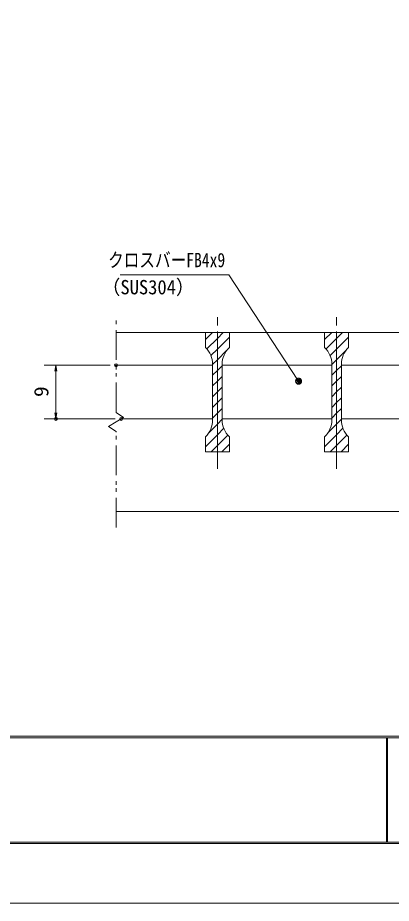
# Model space of a CAD drawing. Units: millimetres, scale not verified. Extents: x -1050 to 1050, y -742 to 742.
# Drawn here: x -469 to -156, y -742 to 0 of the extents above; entities that cross this region are included whole.
import ezdxf
from ezdxf.enums import TextEntityAlignment as Align

# ---------------------------------------------------------------- set-up
doc = ezdxf.new("R2010")
doc.units = ezdxf.units.MM
doc.header["$LTSCALE"] = 5
doc.header["$PDMODE"] = 32
doc.header["$PDSIZE"] = 2.5
doc.linetypes.add('CHAIN1', pattern=[8, 5, -1, 1, -1])
doc.linetypes.add('DOUBLE_CHAIN1', pattern=[8.8, 5, -1, 0.6, -0.6, 0.6, -1])
for name, color, linetype, lineweight in [('0-0_7-図\u3000枠', 4, 'Continuous', 9), ('0-1_寸法注釈', 2, 'Continuous', 9), ('0-2_蓋', 5, 'Continuous', 9), ('0-3_0', 5, 'Continuous', 9), ('0-4_DEFPOINTS', 134, 'Continuous', 9), ('0-5_中心線', 6, 'CHAIN1', 9), ('0-7_想像線', 134, 'DOUBLE_CHAIN1', 9), ('0-8_ハッチング', 4, 'Continuous', 9)]:
    doc.layers.add(name, color=color, linetype=linetype, lineweight=lineweight)
doc.styles.add('ＭＳ ゴシック', font='')
doc.styles.get('ＭＳ ゴシック').set_extended_font_data('MS Gothic')

# ---------------------------------------------------------------- blocks, each defined once
blk = doc.blocks.new('_OPEN')
at = {"layer": '0-3_0', "color": 2}
blk.add_line((0, 0), (-5, 0), dxfattribs=at)
blk.add_lwpolyline([(-5, 0.833), (0, 0), (-5, -0.833)], dxfattribs=at)
blk = doc.blocks.new('_Dot')
at = {"layer": '0-3_0'}
for p, q in [((-2.5, 0), (-5, 0)), ((2.445, 0.5), (-2.445, 0.5)), ((1.997, 1.5), (-1.997, 1.5)), ((2.289, -0.995), (-2.289, -0.995)), ((1.499, -1.995), (-1.499, -1.995))]:
    blk.add_line(p, q, dxfattribs=at)
for points in [[(2.5, 0), (2.48, 0.313), (2.421, 0.622), (2.324, 0.92), (2.191, 1.204), (2.023, 1.469), (1.822, 1.711), (1.594, 1.926), (1.34, 2.111), (1.064, 2.262), (0.773, 2.378), (0.468, 2.456), (0.157, 2.495), (-0.157, 2.495), (-0.468, 2.456), (-0.773, 2.378), (-1.064, 2.262), (-1.34, 2.111), (-1.594, 1.926), (-1.822, 1.711), (-2.023, 1.469), (-2.191, 1.204), (-2.324, 0.92), (-2.421, 0.622), (-2.48, 0.313), (-2.5, 0), (0, 0)], [(-2.5, 0), (-2.48, -0.313), (-2.421, -0.622), (-2.324, -0.92), (-2.191, -1.204), (-2.023, -1.469), (-1.822, -1.711), (-1.594, -1.926), (-1.34, -2.111), (-1.064, -2.262), (-0.773, -2.378), (-0.468, -2.456), (-0.157, -2.495), (0.157, -2.495), (0.468, -2.456), (0.773, -2.378), (1.064, -2.262), (1.34, -2.111), (1.594, -1.926), (1.822, -1.711), (2.023, -1.469), (2.191, -1.204), (2.324, -0.92), (2.421, -0.622), (2.48, -0.313), (2.5, 0), (0, 0)]]:
    blk.add_lwpolyline(points, close=True, dxfattribs=at)

msp = doc.modelspace()

# ---------------------------------------------------------------- linework, layer by layer
at = {"layer": '0-0_7-図\u3000枠'}
for p, q in [((998.75, -602.5), (-973.75, -602.5)), ((998.75, -603.75), (-973.75, -603.75)), ((-159.5, -691.25), (-159.5, -603.75)), ((-158.75, -691.25), (-158.75, -603.75)), ((1000, -692.5), (-975, -692.5)), ((998.75, -691.25), (-973.75, -691.25))]:
    msp.add_line(p, q, dxfattribs=at)
at = {"layer": '0-1_寸法注釈'}
for p, q in [((-391.5, -291.384), (-447.039, -291.384)), ((-437.039, -296.384), (-437.039, -331.384)), ((-387.289, -336.384), (-447.039, -336.384))]:
    msp.add_line(p, q, dxfattribs=at)
msp.add_lwpolyline([(-383.238, -215.46), (-292.065, -215.46), (-233.914, -303.938)], dxfattribs=at)
at = {"layer": '0-2_蓋'}
for p, q in [((-386.5, -263.884), (383.5, -263.884)), ((-291.5, -263.884), (-311.5, -263.884)), ((-311.5, -276.384), (-311.5, -263.884)), ((-291.5, -276.384), (-291.5, -263.884)), ((-191.5, -263.884), (-211.5, -263.884)), ((-211.5, -276.384), (-211.5, -263.884)), ((-191.5, -276.384), (-191.5, -263.884)), ((-386.5, -291.384), (-305.5, -291.384)), ((-305.5, -290.666), (-305.5, -337.101)), ((-297.5, -290.666), (-297.5, -337.101)), ((-297.5, -291.384), (-205.5, -291.384)), ((-205.5, -290.666), (-205.5, -337.101)), ((-197.5, -290.666), (-197.5, -337.101)), ((-197.5, -291.384), (-105.5, -291.384)), ((-382.289, -336.384), (-305.5, -336.384)), ((-297.5, -336.384), (-205.5, -336.384)), ((-197.5, -336.384), (-105.5, -336.384)), ((-311.5, -351.384), (-311.5, -363.884)), ((-291.5, -351.384), (-291.5, -363.884)), ((-211.5, -351.384), (-211.5, -363.884)), ((-191.5, -351.384), (-191.5, -363.884)), ((-311.5, -363.884), (-291.5, -363.884)), ((-211.5, -363.884), (-191.5, -363.884)), ((-386.5, -413.884), (383.5, -413.884))]:
    msp.add_line(p, q, dxfattribs=at)
for centre, start, end in [((-325.5, -290.666), 0, 45.573), ((-277.5, -290.666), 134.427, 180), ((-225.5, -290.666), 0, 45.573), ((-177.5, -290.666), 134.427, 180), ((-325.5, -337.101), 314.427, 0), ((-277.5, -337.101), 180, 225.573), ((-225.5, -337.101), 314.427, 0), ((-177.5, -337.101), 180, 225.573)]:
    msp.add_arc(centre, 20, start, end, dxfattribs=at)
at = {"layer": '0-4_DEFPOINTS'}
msp.add_lwpolyline([(-1050, -742.5), (-1050, 742.5), (1050, 742.5), (1050, -742.5)], close=True, dxfattribs=at)
for p in [(-386.5, -291.384), (-437.039, -336.384), (-382.289, -336.384)]:
    msp.add_point(p, dxfattribs=at)
at = {"layer": '0-5_中心線'}
for p, q in [((-301.5, -378.111), (-301.5, -251.182)), ((-201.5, -378.111), (-201.5, -251.182))]:
    msp.add_line(p, q, dxfattribs=at)
at = {"layer": '0-7_想像線'}
for p, q in [((-386.5, -330.935), (-386.5, -251.384)), ((-386.5, -330.935), (-380.207, -335.147)), ((-392.793, -342.62), (-386.5, -338.884)), ((-380.207, -335.147), (-386.5, -338.884)), ((-386.5, -346.833), (-392.793, -342.62)), ((-386.5, -427.562), (-386.5, -346.833))]:
    msp.add_line(p, q, dxfattribs=at)
at = {"layer": '0-8_ハッチング'}
for p, q in [((-311.5, -263.884), (-311.5, -276.384)), ((-311.5, -269.853), (-305.53, -263.884)), ((-211.5, -263.884), (-211.5, -276.384)), ((-211.5, -269.853), (-205.53, -263.884)), ((-305.5, -290.666), (-305.5, -337.101)), ((-305.5, -299.774), (-301.5, -295.774)), ((-301.5, -295.774), (-297.5, -291.774)), ((-297.5, -337.101), (-297.5, -290.666)), ((-205.5, -290.666), (-205.5, -337.101)), ((-205.5, -299.774), (-201.5, -295.774)), ((-201.5, -295.774), (-197.5, -291.774)), ((-197.5, -337.101), (-197.5, -290.666)), ((-301.5, -304.755), (-297.5, -300.755)), ((-201.5, -304.755), (-197.5, -300.755)), ((-305.5, -308.755), (-301.5, -304.755)), ((-301.5, -313.735), (-297.5, -309.735)), ((-205.5, -308.755), (-201.5, -304.755)), ((-201.5, -313.735), (-197.5, -309.735)), ((-305.5, -317.735), (-301.5, -313.735)), ((-301.5, -322.715), (-297.5, -318.715)), ((-205.5, -317.735), (-201.5, -313.735)), ((-201.5, -322.715), (-197.5, -318.715)), ((-305.5, -326.715), (-301.5, -322.715)), ((-205.5, -326.715), (-201.5, -322.715)), ((-305.5, -335.695), (-301.5, -331.695)), ((-301.5, -331.695), (-297.5, -327.695)), ((-205.5, -335.695), (-201.5, -331.695)), ((-201.5, -331.695), (-197.5, -327.695)), ((-297.767, -363.884), (-291.5, -357.616)), ((-197.767, -363.884), (-191.5, -357.616))]:
    msp.add_line(p, q, dxfattribs=at)
for points in [[(-311.5, -351.384), (-311.5, -363.884), (-301.5, -363.884), (-301.5, -263.884), (-311.5, -263.884)], [(-310.36, -277.694), (-301.5, -268.833), (-296.55, -263.884)], [(-301.5, -263.884), (-301.5, -363.884), (-291.5, -363.884), (-291.5, -351.384)], [(-291.5, -276.384), (-291.5, -263.884), (-301.5, -263.884)], [(-211.5, -351.384), (-211.5, -363.884), (-201.5, -363.884), (-201.5, -263.884), (-211.5, -263.884)], [(-210.36, -277.694), (-201.5, -268.833), (-196.55, -263.884)], [(-201.5, -263.884), (-201.5, -363.884), (-191.5, -363.884), (-191.5, -351.384)], [(-191.5, -276.384), (-191.5, -263.884), (-201.5, -263.884)], [(-306.975, -283.289), (-301.5, -277.814), (-291.5, -267.814)], [(-206.975, -283.289), (-201.5, -277.814), (-191.5, -267.814)], [(-305.5, -290.794), (-301.5, -286.794), (-293.748, -279.042)], [(-205.5, -290.794), (-201.5, -286.794), (-193.748, -279.042)], [(-308.762, -347.937), (-301.5, -340.676), (-297.5, -336.676)], [(-208.762, -347.937), (-201.5, -340.676), (-197.5, -336.676)], [(-311.5, -359.656), (-301.5, -349.656), (-296.113, -344.269)], [(-211.5, -359.656), (-201.5, -349.656), (-196.113, -344.269)], [(-306.748, -363.884), (-301.5, -358.636), (-292.778, -349.914)], [(-206.748, -363.884), (-201.5, -358.636), (-192.778, -349.914)]]:
    msp.add_lwpolyline(points, dxfattribs=at)
for centre, start, end in [((-325.5, -290.666), 0, 45.573), ((-277.5, -290.666), 134.427, 180), ((-225.5, -290.666), 0, 45.573), ((-177.5, -290.666), 134.427, 180), ((-325.5, -337.101), 314.427, 0), ((-277.5, -337.101), 180, 225.573), ((-225.5, -337.101), 314.427, 0), ((-177.5, -337.101), 180, 225.573)]:
    msp.add_arc(centre, 20, start, end, dxfattribs=at)

# ---------------------------------------------------------------- block references
at = {"layer": '0-1_寸法注釈'}
for name, p, rotation in [('_OPEN', (-437.039, -291.384), 90), ('_Dot', (-233.359, -304.769), 303.76399), ('_OPEN', (-437.039, -336.384), 270)]:
    msp.add_blockref(name, p, dxfattribs=dict(at, rotation=rotation))

# ---------------------------------------------------------------- texts
at = {"layer": '0-1_寸法注釈', "color": 7, "style": 'ＭＳ ゴシック'}
for s, width, p in [('クロスバーFB4x9', 0.8, (-393.258, -212.773)), ('（SUS304）', 0.95, (-398.517, -235.532))]:
    msp.add_text(s, height=12.02, dxfattribs=dict(at, width=width)).set_placement(p, align=Align.BOTTOM_LEFT)
at = {"layer": '0-1_寸法注釈', "color": 7, "style": 'ＭＳ ゴシック', "width": 1.1}
msp.add_text('9', height=12.02, rotation=90, dxfattribs=at).set_placement((-439.726, -318.032), align=Align.BOTTOM_LEFT)

doc.saveas('drawing.dxf')
